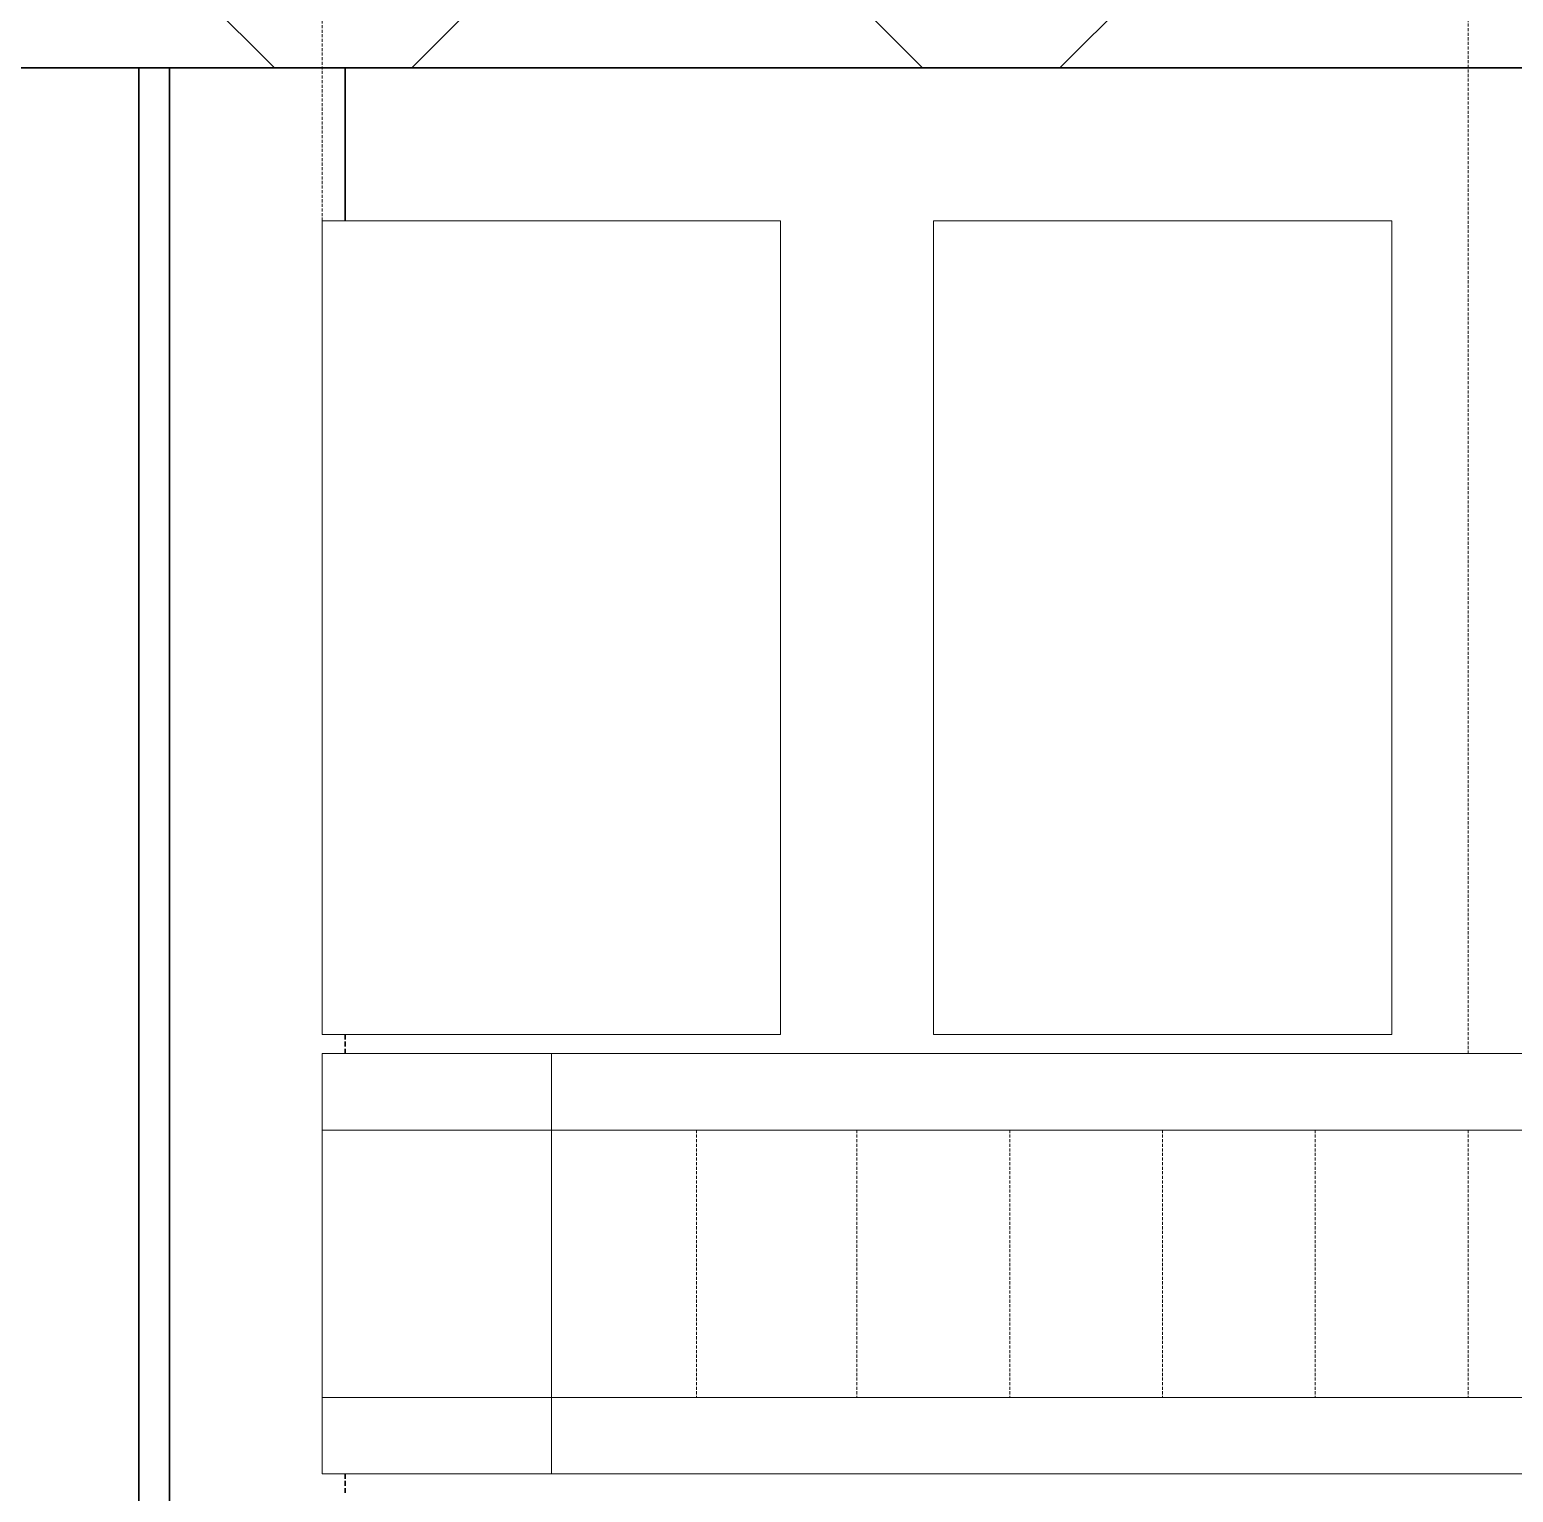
# Model space of a CAD drawing. Header units: millimetres. Extents: x -853228 to -774636, y -17776 to 22455.
# Drawn here: x -832399 to -831428, y 6962 to 7919 of the extents above; entities that cross this region are included whole.
import ezdxf

# ---------------------------------------------------------------- set-up
doc = ezdxf.new("R2010")
doc.units = ezdxf.units.MM
doc.linetypes.add('- SOM Dash 1_8_', pattern=[4.7625, 3.175, -1.5875])
doc.linetypes.add('DPA_Hidden 50', pattern=[3, 2, -1])
for name, color, linetype, lineweight in [('A-DETL', 1, 'Continuous', 70), ('A-GLAZ-CURT', 2, 'Continuous', 9), ('A-WALL-FNSH', 2, 'Continuous', 35), ('A-WALL-PATT', 1, 'Continuous', 35), ('I-WALL-E', 2, 'Continuous', 35)]:
    doc.layers.add(name, color=color, linetype=linetype, lineweight=lineweight)

# ---------------------------------------------------------------- blocks, each defined once
blk = doc.blocks.new('DPA_CP_Metal Ceiling Panel - Vertical Panel with Gap-10965286-4281-01 ENLARGED LOWER PLATFORM LEVEL - REFLECTED CEILING PLAN - SHEET 2')
at = {"layer": 'A-GLAZ-CURT'}
for p, q in [((-821807.37, 7794.02), (-821807.37, 7261.52)), ((-821507.37, 7794.02), (-821807.37, 7794.02)), ((-821507.37, 7794.02), (-821807.37, 7794.02)), ((-821807.37, 7794.02), (-821807.37, 7261.52)), ((-821807.37, 7261.52), (-821807.37, 7794.02)), ((-821807.37, 7794.02), (-821507.37, 7794.02)), ((-821507.37, 7794.02), (-821507.37, 7261.52)), ((-821507.37, 7261.52), (-821507.37, 7794.02)), ((-821507.37, 7794.02), (-821507.37, 7261.52)), ((-821507.37, 7261.52), (-821807.37, 7261.52)), ((-821807.37, 7261.52), (-821507.37, 7261.52)), ((-821507.37, 7261.52), (-821807.37, 7261.52))]:
    blk.add_line(p, q, dxfattribs=at)
blk = doc.blocks.new('DPA_CP_Metal Ceiling Panel1 - Horizontal with Gap-13940692-4281-01 ENLARGED LOWER PLATFORM LEVEL - REFLECTED CEILING PLAN - SHEET 2')
at = {"layer": 'A-GLAZ-CURT'}
for p, q in [((-832207.37, 6974.02), (-832207.37, 7249.02)), ((-832207.37, 6974.02), (-832207.37, 7249.02)), ((-832207.37, 7249.02), (-832057.37, 7249.02)), ((-832207.37, 7249.02), (-832057.37, 7249.02)), ((-832207.37, 6974.02), (-832207.37, 7249.02)), ((-832057.37, 6974.02), (-832057.37, 7249.02)), ((-832057.37, 7249.02), (-832057.37, 6974.02)), ((-832057.37, 7249.02), (-832057.37, 6974.02)), ((-832207.37, 7199.02), (-832057.37, 7199.02)), ((-832207.37, 7024.02), (-832057.37, 7024.02)), ((-832207.37, 6974.02), (-832057.37, 6974.02)), ((-832057.37, 6974.02), (-832207.37, 6974.02)), ((-832057.37, 6974.02), (-832207.37, 6974.02))]:
    blk.add_line(p, q, dxfattribs=at)
blk = doc.blocks.new('DPA_CP_Metal Ceiling Luminaire2 - Linear Luminaire-12437131-4281-01 ENLARGED LOWER PLATFORM LEVEL - REFLECTED CEILING PLAN - SHEET 2')
at = {"layer": 'A-GLAZ-CURT'}
for p, q in [((-832057.37, 6974.02), (-832057.37, 7249.02)), ((-832057.37, 7249.02), (-830857.37, 7249.02)), ((-832057.37, 7249.02), (-832057.37, 6974.02)), ((-830857.37, 7249.02), (-832057.37, 7249.02)), ((-832057.37, 7249.02), (-830857.37, 7249.02)), ((-830857.37, 7249.02), (-830857.37, 6974.02)), ((-830857.37, 6974.02), (-830857.37, 7249.02)), ((-832057.37, 7211.52), (-832057.37, 6974.02)), ((-830857.37, 7211.52), (-830857.37, 6974.02)), ((-832057.37, 7199.02), (-830857.37, 7199.02)), ((-832057.37, 7024.02), (-830857.37, 7024.02)), ((-830857.37, 6974.02), (-832057.37, 6974.02)), ((-830857.37, 6974.02), (-832057.37, 6974.02)), ((-832057.37, 6974.02), (-830857.37, 6974.02))]:
    blk.add_line(p, q, dxfattribs=at)
at = {"layer": 'A-GLAZ-CURT', "linetype": 'DPA_Hidden 50'}
for p, q in [((-831962.37, 7199.02), (-831962.37, 7024.02)), ((-831857.37, 7199.02), (-831857.37, 7024.02)), ((-831757.37, 7199.02), (-831757.37, 7024.02)), ((-831657.37, 7199.02), (-831657.37, 7024.02)), ((-831557.37, 7199.02), (-831557.37, 7024.02)), ((-831457.37, 7199.02), (-831457.37, 7024.02)), ((-831357.37, 7199.02), (-831357.37, 7024.02)), ((-831257.37, 7199.02), (-831257.37, 7024.02)), ((-831157.37, 7199.02), (-831157.37, 7024.02)), ((-831057.37, 7199.02), (-831057.37, 7024.02)), ((-830952.37, 7199.02), (-830952.37, 7024.02))]:
    blk.add_line(p, q, dxfattribs=at)

msp = doc.modelspace()

# ---------------------------------------------------------------- hatches: boundary and pattern name
at = {"layer": 'A-WALL-PATT', "lineweight": 9}
h = msp.add_hatch(dxfattribs=at)
h.set_pattern_fill('FP_3', color=256, style=0, pattern_type=2)
h.set_pattern_definition([(45, (0, 0), (-212.13203, 212.13203), []), (135, (0, 0), (-212.13203, -212.13203), [])])
h.paths.add_polyline_path([(-818486.1, 7894.02), (-817973.34, 7894.02), (-817973.34, 7944.02), (-826527.94, 7944.02), (-826491.55, 7927.76), (-826489.44, 7931.09), (-826482.37, 7934.02), (-826475.3, 7931.09), (-826472.37, 7924.02), (-826472.37, 7919.19), (-826414.53, 7894.02), (-820692.28, 7894.02)])
h.paths.add_polyline_path([(-826582.37, 7894.02), (-826526.34, 7894.02), (-826557.37, 7907.88), (-826541.23, 7944.02), (-834960.89, 7944.02), (-834960.89, 7894.02), (-826621.36, 7894.02)])

# ---------------------------------------------------------------- linework, layer by layer
at = {"layer": 'A-DETL', "color": 55, "linetype": 'DPA_Hidden 50', "lineweight": 9}
for p, q in [((-832207.37, 7794.02), (-832207.37, 8994.02)), ((-831457.37, 7249.02), (-831457.37, 8944.02))]:
    msp.add_line(p, q, dxfattribs=at)
at = {"layer": 'A-WALL-FNSH', "color": 250}
msp.add_line((-826582.37, 7894.02), (-834960.89, 7894.02), dxfattribs=at)
at = {"layer": 'I-WALL-E'}
for p, q in [((-832327.37, 7894.02), (-832327.37, 3914.03)), ((-832327.37, 4129.03), (-832327.37, 7894.02)), ((-832327.37, 7894.02), (-832307.37, 7894.02)), ((-832307.37, 7894.02), (-832327.37, 7894.02)), ((-832307.37, 7894.02), (-832307.37, 4129.03)), ((-832307.37, 3914.03), (-832307.37, 7894.02))]:
    msp.add_line(p, q, dxfattribs=at)
at = {"layer": 'I-WALL-E', "color": 8, "linetype": '- SOM Dash 1_8_'}
for p, q in [((-832192.37, 7894.02), (-832192.37, 7794.02)), ((-832192.37, 7794.02), (-832192.37, 7894.02)), ((-832192.37, 7261.52), (-832192.37, 7249.02)), ((-832192.37, 7249.02), (-832192.37, 7261.52)), ((-832192.37, 6974.02), (-832192.37, 6961.52)), ((-832192.37, 6961.52), (-832192.37, 6974.02))]:
    msp.add_line(p, q, dxfattribs=at)

# ---------------------------------------------------------------- block references
at = {"layer": 'A-GLAZ-CURT'}
for name, p in [('DPA_CP_Metal Ceiling Panel - Vertical Panel with Gap-10965286-4281-01 ENLARGED LOWER PLATFORM LEVEL - REFLECTED CEILING PLAN - SHEET 2', (-10400, 0)), ('DPA_CP_Metal Ceiling Panel - Vertical Panel with Gap-10965286-4281-01 ENLARGED LOWER PLATFORM LEVEL - REFLECTED CEILING PLAN - SHEET 2', (-10000, 0)), ('DPA_CP_Metal Ceiling Panel1 - Horizontal with Gap-13940692-4281-01 ENLARGED LOWER PLATFORM LEVEL - REFLECTED CEILING PLAN - SHEET 2', (0, 0)), ('DPA_CP_Metal Ceiling Luminaire2 - Linear Luminaire-12437131-4281-01 ENLARGED LOWER PLATFORM LEVEL - REFLECTED CEILING PLAN - SHEET 2', (0, 0))]:
    msp.add_blockref(name, p, dxfattribs=at)

doc.saveas('drawing.dxf')
